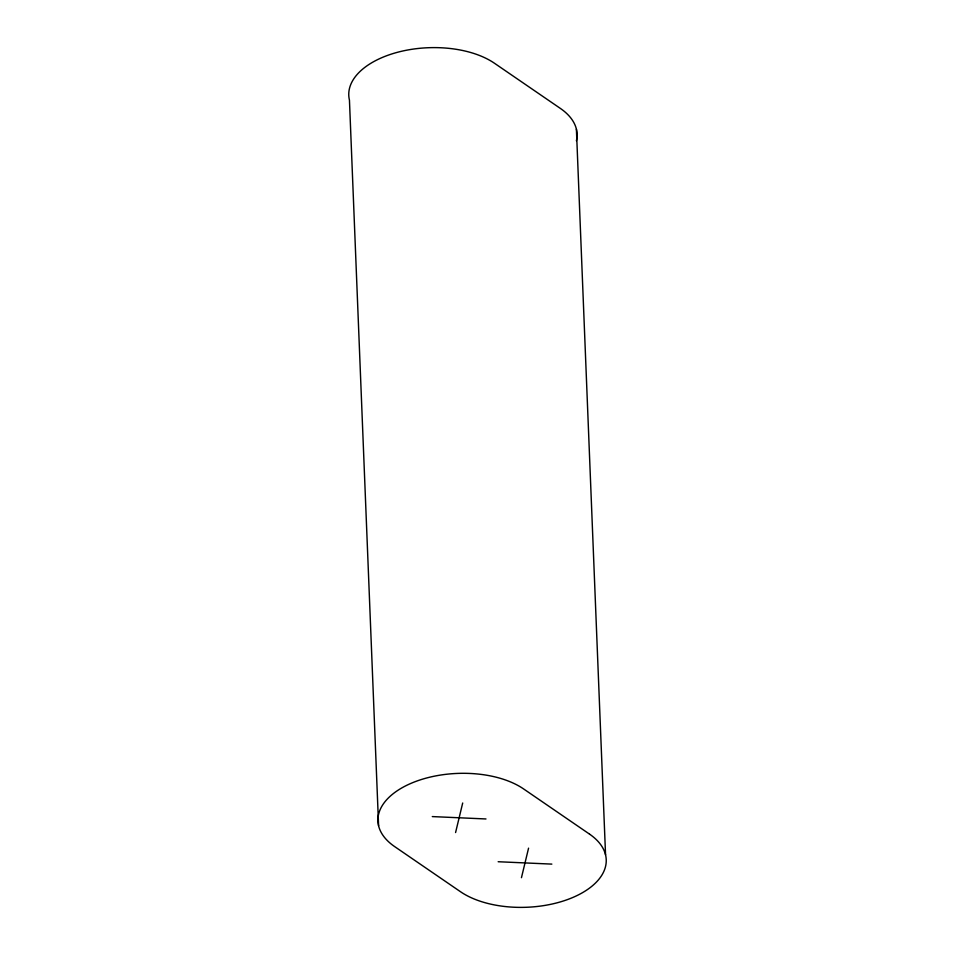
<?xml version="1.0" encoding="UTF-8"?>
<svg xmlns="http://www.w3.org/2000/svg" width="955" height="955" viewBox="0 0 955 955"><rect width="100%" height="100%" fill="white"/><g stroke="black" fill="none" stroke-linecap="round" stroke-linejoin="round"><path stroke-width="1.43" d="M455.583 832.545L462.698 803M521.454 877.693L528.569 848.147M432.293 816.585L485.988 818.96M498.164 861.732L551.847 864.108M576.402 129.2L605.554 854.892M378.598 825.8L349.446 100.108A81.282 44.384 -2.3 0 1 398.963 51.904A81.282 44.384 -2.3 0 1 494.475 63.257L560.346 108.404A81.282 44.384 -2.3 0 1 576.39 140.791M589.498 834.097L523.627 788.949A81.282 44.384 -2.3 0 0 409.731 783.912A81.282 44.384 -2.3 0 0 394.654 846.596L460.525 891.743A81.282 44.384 -2.3 0 0 574.409 896.781A81.282 44.384 -2.3 0 0 589.498 834.097"/></g></svg>
